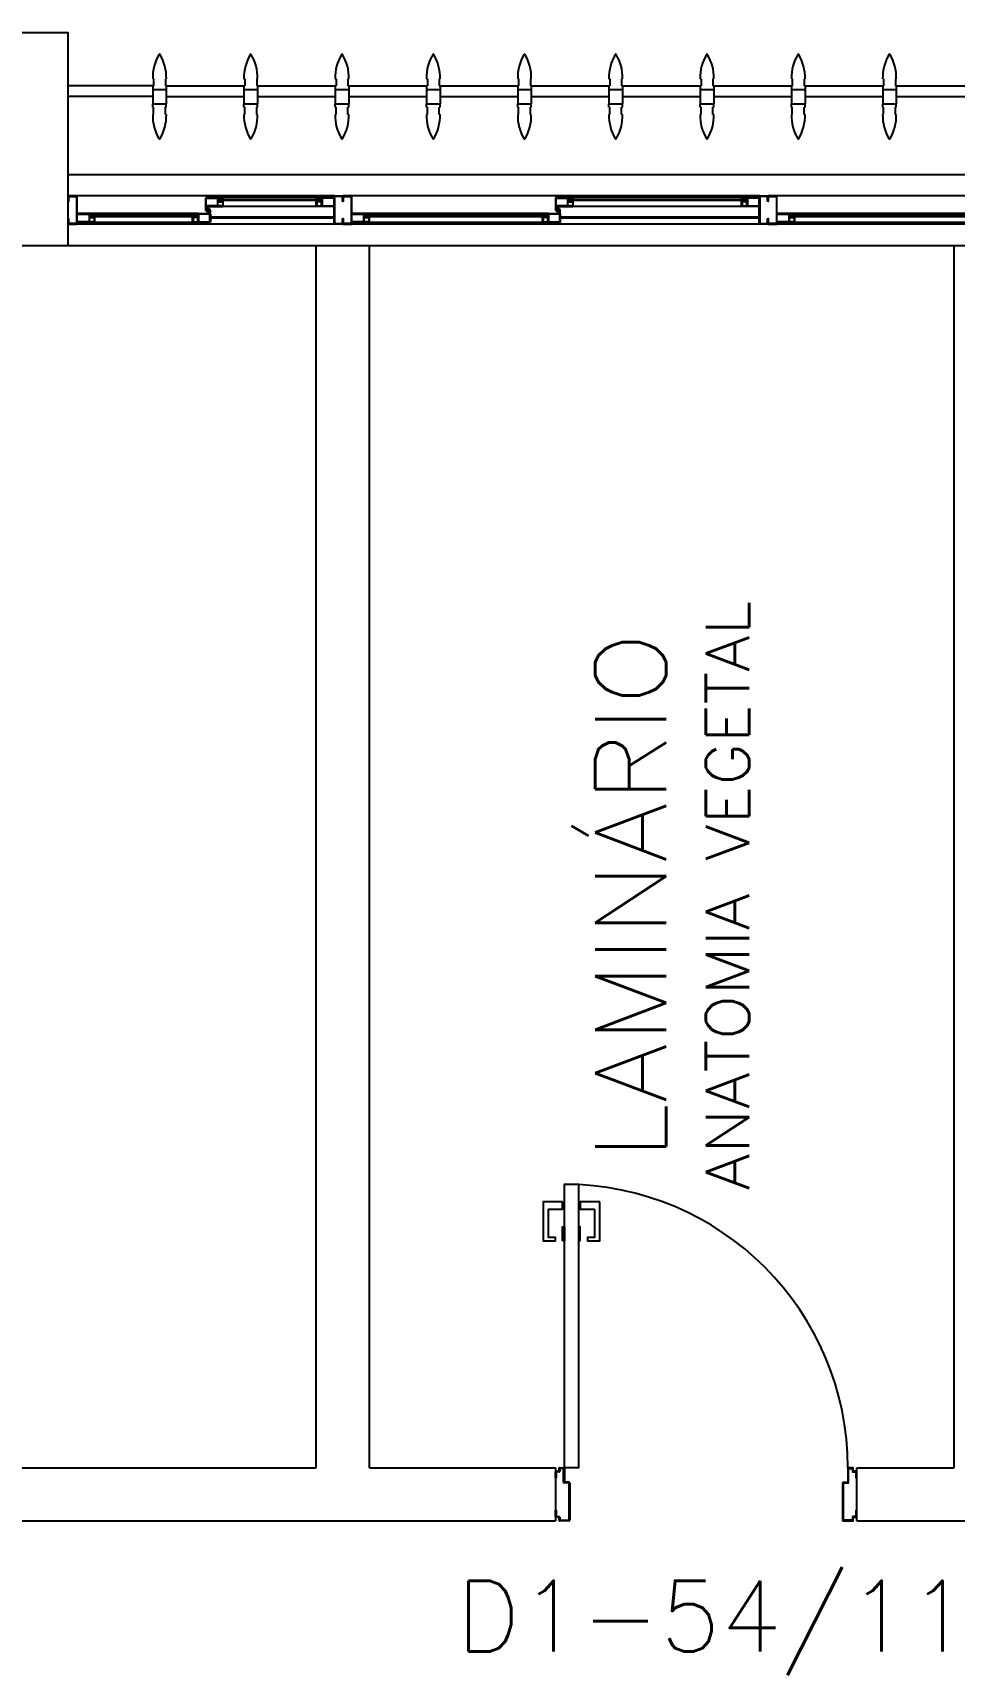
# Model space of a CAD drawing. Header units: millimetres. Extents: x 2801 to 3319, y 1187 to 1422.
# Drawn here: x 3106.275 to 3108.875, y 1263.364 to 1268 of the extents above; entities that cross this region are included whole.
import ezdxf

# ---------------------------------------------------------------- set-up
doc = ezdxf.new("R2010")
doc.units = ezdxf.units.MM
for name, color, linetype in [('AR-ALV', 2, 'Continuous'), ('AR-BRISES', 1, 'Continuous'), ('AR-ESQ', 1, 'Continuous'), ('AR-ESTC', 3, 'Continuous'), ('AR-PEITORIL', 1, 'Continuous'), ('AR-PORTA', 1, 'Continuous'), ('BR-PAINEL', 1, 'Continuous'), ('BR-SUPORTE', 1, 'Continuous'), ('DT-ESQ-BAGUETE-C', 2, 'Continuous'), ('DT-ESQ-BAGUETE-V', 1, 'Continuous'), ('DT-ESQ-CHAPA DOBRADA-V', 1, 'Continuous'), ('DT-ESQ-PERFIL CADEIRA-C', 2, 'Continuous'), ('DT-ESQ-PERFIL CADEIRA-V', 1, 'Continuous'), ('DT-ESQ-PERFIL U SIMPLES-C', 2, 'Continuous'), ('DT-ESQ-PERFIL U-C', 2, 'Continuous'), ('DT-ESQ-PERFIL U-V', 1, 'Continuous'), ('DT-ESQ-VIDRO-C', 2, 'Continuous'), ('ENDEREÇO', 2, 'Continuous'), ('maçaneta', 1, 'Continuous'), ('mov', 1, 'Continuous'), ('PM-PERFIL U-C', 2, 'Continuous'), ('pm1', 2, 'Continuous'), ('TEXTO', 2, 'Continuous')]:
    doc.layers.add(name, color=color, linetype=linetype)
doc.styles.add('S12', font='simplex.shx', dxfattribs={"width": 1.1, "height": 0.12})
doc.styles.add('S16', font='simplex.shx', dxfattribs={"width": 1.1, "height": 0.16})
doc.styles.add('UNB1-100', font='simplex.shx', dxfattribs={"height": 0.2})

# ---------------------------------------------------------------- blocks, each defined once
blk = doc.blocks.new('EF23-P')
at = {"layer": 'DT-ESQ-BAGUETE-C', "ltscale": 0.1}
for points in [[(3.1015, -0.08), (3.115, -0.08), (3.115, -0.0785), (3.102, -0.0785, -0.414214), (3.1015, -0.078), (3.1015, -0.067, -0.414214), (3.102, -0.0665), (3.115, -0.0665), (3.115, -0.065), (3.1015, -0.065, 0.414214), (3.1, -0.0665), (3.1, -0.0785, 0.414214)], [(3.81, -0.08), (3.7965, -0.08), (3.7965, -0.0785), (3.8095, -0.0785, 0.414214), (3.81, -0.078), (3.81, -0.067, 0.414214), (3.8095, -0.0665), (3.7965, -0.0665), (3.7965, -0.065), (3.81, -0.065, -0.414214), (3.8115, -0.0665), (3.8115, -0.0785, -0.414214)], [(4.3015, -0.08), (4.315, -0.08), (4.315, -0.0785), (4.302, -0.0785, -0.414214), (4.3015, -0.078), (4.3015, -0.067, -0.414214), (4.302, -0.0665), (4.315, -0.0665), (4.315, -0.065), (4.3015, -0.065, 0.414214), (4.3, -0.0665), (4.3, -0.0785, 0.414214)], [(4.7975, -0.08), (4.784, -0.08), (4.784, -0.0785), (4.797, -0.0785, 0.414214), (4.7975, -0.078), (4.7975, -0.067, 0.414214), (4.797, -0.0665), (4.784, -0.0665), (4.784, -0.065), (4.7975, -0.065, -0.414214), (4.799, -0.0665), (4.799, -0.0785, -0.414214)], [(5.0765, -0.08), (5.09, -0.08), (5.09, -0.0785), (5.077, -0.0785, -0.414214), (5.0765, -0.078), (5.0765, -0.067, -0.414214), (5.077, -0.0665), (5.09, -0.0665), (5.09, -0.065), (5.0765, -0.065, 0.414214), (5.075, -0.0665), (5.075, -0.0785, 0.414214)], [(3.2485, -0.125), (3.235, -0.125), (3.235, -0.1235), (3.248, -0.1235, 0.414214), (3.2485, -0.123), (3.2485, -0.112, 0.414214), (3.248, -0.1115), (3.235, -0.1115), (3.235, -0.11), (3.2485, -0.11, -0.414214), (3.25, -0.1115), (3.25, -0.1235, -0.414214)], [(3.7265, -0.125), (3.74, -0.125), (3.74, -0.1235), (3.727, -0.1235, -0.414214), (3.7265, -0.123), (3.7265, -0.112, -0.414214), (3.727, -0.1115), (3.74, -0.1115), (3.74, -0.11), (3.7265, -0.11, 0.414214), (3.725, -0.1115), (3.725, -0.1235, 0.414214)], [(4.4485, -0.125), (4.435, -0.125), (4.435, -0.1235), (4.448, -0.1235, 0.414214), (4.4485, -0.123), (4.4485, -0.112, 0.414214), (4.448, -0.1115), (4.435, -0.1115), (4.435, -0.11), (4.4485, -0.11, -0.414214), (4.45, -0.1115), (4.45, -0.1235, -0.414214)], [(4.714, -0.125), (4.7275, -0.125), (4.7275, -0.1235), (4.7145, -0.1235, -0.414214), (4.714, -0.123), (4.714, -0.112, -0.414214), (4.7145, -0.1115), (4.7275, -0.1115), (4.7275, -0.11), (4.714, -0.11, 0.414214), (4.7125, -0.1115), (4.7125, -0.1235, 0.414214)]]:
    blk.add_lwpolyline(points, format="xyb", close=True, dxfattribs=at)
at = {"layer": 'DT-ESQ-BAGUETE-V', "ltscale": 0.1}
for p, q in [((2.61, -0.065), (3.1015, -0.065)), ((3.81, -0.065), (4.3015, -0.065)), ((4.7975, -0.065), (5.0765, -0.065)), ((3.2485, -0.11), (3.7265, -0.11)), ((4.4485, -0.11), (4.714, -0.11))]:
    blk.add_line(p, q, dxfattribs=at)
at = {"layer": 'DT-ESQ-CHAPA DOBRADA-V', "ltscale": 0.1}
for p, q in [((3.2, -0.077), (3.7615, -0.077)), ((3.2, -0.08), (3.7615, -0.08)), ((4.4, -0.077), (4.749, -0.077)), ((4.4, -0.08), (4.749, -0.08))]:
    blk.add_line(p, q, dxfattribs=at)
at = {"layer": 'DT-ESQ-PERFIL CADEIRA-C', "ltscale": 0.1}
for p, q in [((3.15, -0.0885), (3.1015, -0.0885)), ((3.7635, -0.0885), (3.81, -0.0885)), ((4.35, -0.0885), (4.3015, -0.0885)), ((4.751, -0.0885), (4.7975, -0.0885)), ((5.125, -0.0885), (5.0765, -0.0885)), ((3.2, -0.1335), (3.2485, -0.1335)), ((3.773, -0.1335), (3.7265, -0.1335)), ((4.4, -0.1335), (4.4485, -0.1335)), ((4.7605, -0.1335), (4.714, -0.1335))]:
    blk.add_line(p, q, dxfattribs=at)
for points in [[(3.1015, -0.09), (3.15, -0.09), (3.15, -0.0885), (3.115, -0.0885, 0.198912), (3.1161, -0.0881, 0.198913), (3.1165, -0.087), (3.1165, -0.067, -0.414214), (3.117, -0.0665), (3.15, -0.0665), (3.15, -0.065), (3.1165, -0.065, 0.414214), (3.115, -0.0665), (3.115, -0.0785), (3.115, -0.08), (3.115, -0.087), (3.1015, -0.087, 1)], [(3.81, -0.087, -1), (3.81, -0.09), (3.7635, -0.09, -0.414214), (3.7615, -0.088), (3.7615, -0.067, -0.414214), (3.7635, -0.065), (3.795, -0.065, -0.414214), (3.7965, -0.0665), (3.7965, -0.087)], [(3.7965, -0.0885, -0.198913), (3.7954, -0.0881, -0.198913), (3.795, -0.087), (3.795, -0.067, 0.414214), (3.7945, -0.0665), (3.7635, -0.0665, 0.414214), (3.763, -0.067), (3.763, -0.088, 0.414214), (3.7635, -0.0885)], [(4.3015, -0.09), (4.35, -0.09), (4.35, -0.0885), (4.315, -0.0885, 0.198912), (4.3161, -0.0881, 0.198913), (4.3165, -0.087), (4.3165, -0.067, -0.414214), (4.317, -0.0665), (4.35, -0.0665), (4.35, -0.065), (4.3165, -0.065, 0.414214), (4.315, -0.0665), (4.315, -0.0785), (4.315, -0.08), (4.315, -0.087), (4.3015, -0.087, 1)], [(4.7975, -0.087, -1), (4.7975, -0.09), (4.751, -0.09, -0.414214), (4.749, -0.088), (4.749, -0.067, -0.414214), (4.751, -0.065), (4.7825, -0.065, -0.414214), (4.784, -0.0665), (4.784, -0.087)], [(4.784, -0.0885, -0.198913), (4.7829, -0.0881, -0.198913), (4.7825, -0.087), (4.7825, -0.067, 0.414214), (4.782, -0.0665), (4.751, -0.0665, 0.414214), (4.7505, -0.067), (4.7505, -0.088, 0.414214), (4.751, -0.0885)], [(5.0765, -0.09), (5.125, -0.09), (5.125, -0.0885), (5.09, -0.0885, 0.198912), (5.0911, -0.0881, 0.198913), (5.0915, -0.087), (5.0915, -0.067, -0.414214), (5.092, -0.0665), (5.125, -0.0665), (5.125, -0.065), (5.0915, -0.065, 0.414214), (5.09, -0.0665), (5.09, -0.0785), (5.09, -0.08), (5.09, -0.087), (5.0765, -0.087, 1)], [(3.2485, -0.135), (3.2, -0.135), (3.2, -0.1335), (3.235, -0.1335, -0.198912), (3.2339, -0.1331, -0.198913), (3.2335, -0.132), (3.2335, -0.112, 0.414214), (3.233, -0.1115), (3.2, -0.1115), (3.2, -0.11), (3.2335, -0.11, -0.414214), (3.235, -0.1115), (3.235, -0.1235), (3.235, -0.125), (3.235, -0.132), (3.2485, -0.132, -1)], [(3.7265, -0.132, 1), (3.7265, -0.135), (3.773, -0.135, 0.414214), (3.775, -0.133), (3.775, -0.112, 0.414214), (3.773, -0.11), (3.7415, -0.11, 0.414214), (3.74, -0.1115), (3.74, -0.132)], [(3.74, -0.1335, 0.198913), (3.7411, -0.1331, 0.198913), (3.7415, -0.132), (3.7415, -0.112, -0.414214), (3.742, -0.1115), (3.773, -0.1115, -0.414214), (3.7735, -0.112), (3.7735, -0.133, -0.414214), (3.773, -0.1335)], [(4.4485, -0.135), (4.4, -0.135), (4.4, -0.1335), (4.435, -0.1335, -0.198912), (4.4339, -0.1331, -0.198913), (4.4335, -0.132), (4.4335, -0.112, 0.414214), (4.433, -0.1115), (4.4, -0.1115), (4.4, -0.11), (4.4335, -0.11, -0.414214), (4.435, -0.1115), (4.435, -0.1235), (4.435, -0.125), (4.435, -0.132), (4.4485, -0.132, -1)], [(4.714, -0.132, 1), (4.714, -0.135), (4.7605, -0.135, 0.414214), (4.7625, -0.133), (4.7625, -0.112, 0.414214), (4.7605, -0.11), (4.729, -0.11, 0.414214), (4.7275, -0.1115), (4.7275, -0.132)], [(4.7275, -0.1335, 0.198913), (4.7286, -0.1331, 0.198913), (4.729, -0.132), (4.729, -0.112, -0.414214), (4.7295, -0.1115), (4.7605, -0.1115, -0.414214), (4.761, -0.112), (4.761, -0.133, -0.414214), (4.7605, -0.1335)]]:
    blk.add_lwpolyline(points, format="xyb", close=True, dxfattribs=at)
at = {"layer": 'DT-ESQ-PERFIL CADEIRA-V', "ltscale": 0.1}
for p, q in [((2.595, -0.09), (3.1015, -0.09)), ((3.795, -0.09), (4.3015, -0.09)), ((4.7825, -0.09), (5.0765, -0.09)), ((3.2485, -0.135), (3.7265, -0.135)), ((4.4485, -0.135), (4.714, -0.135))]:
    blk.add_line(p, q, dxfattribs=at)
at = {"layer": 'DT-ESQ-PERFIL U SIMPLES-C', "ltscale": 0.1}
for points in [[(3.7635, -0.102), (3.7715, -0.102), (3.7715, -0.1005), (3.7635, -0.1005, -0.414214), (3.763, -0.1), (3.763, -0.092, -0.414214), (3.7635, -0.0915), (3.7715, -0.0915), (3.7715, -0.09), (3.7635, -0.09, 0.414214), (3.7615, -0.092), (3.7615, -0.1, 0.414214)], [(4.751, -0.102), (4.759, -0.102), (4.759, -0.1005), (4.751, -0.1005, -0.414214), (4.7505, -0.1), (4.7505, -0.092, -0.414214), (4.751, -0.0915), (4.759, -0.0915), (4.759, -0.09), (4.751, -0.09, 0.414214), (4.749, -0.092), (4.749, -0.1, 0.414214)], [(3.773, -0.098), (3.765, -0.098), (3.765, -0.0995), (3.773, -0.0995, -0.414214), (3.7735, -0.1), (3.7735, -0.108, -0.414214), (3.773, -0.1085), (3.765, -0.1085), (3.765, -0.11), (3.773, -0.11, 0.414214), (3.775, -0.108), (3.775, -0.1, 0.414214)], [(4.7605, -0.098), (4.7525, -0.098), (4.7525, -0.0995), (4.7605, -0.0995, -0.414214), (4.761, -0.1), (4.761, -0.108, -0.414214), (4.7605, -0.1085), (4.7525, -0.1085), (4.7525, -0.11), (4.7605, -0.11, 0.414214), (4.7625, -0.108), (4.7625, -0.1, 0.414214)]]:
    blk.add_lwpolyline(points, format="xyb", close=True, dxfattribs=at)
at = {"layer": 'DT-ESQ-PERFIL U-C', "ltscale": 0.1}
for points in [[(3.175, -0.0615, 0.414214), (3.1735, -0.06), (3.1515, -0.06, 0.414214), (3.15, -0.0615), (3.15, -0.1385, 0.414214), (3.1515, -0.14), (3.1735, -0.14, 0.414214), (3.175, -0.1385), (3.175, -0.125), (3.1735, -0.125), (3.1735, -0.138, -0.414214), (3.173, -0.1385), (3.152, -0.1385, -0.414214), (3.1515, -0.138), (3.1515, -0.062, -0.414214), (3.152, -0.0615), (3.173, -0.0615, -0.414214), (3.1735, -0.062), (3.1735, -0.075), (3.175, -0.075)], [(3.175, -0.0615, -0.414214), (3.1765, -0.06), (3.1985, -0.06, -0.414214), (3.2, -0.0615), (3.2, -0.1385, -0.414214), (3.1985, -0.14), (3.1765, -0.14, -0.414214), (3.175, -0.1385), (3.175, -0.125), (3.1765, -0.125), (3.1765, -0.138, 0.414214), (3.177, -0.1385), (3.198, -0.1385, 0.414214), (3.1985, -0.138), (3.1985, -0.062, 0.414214), (3.198, -0.0615), (3.177, -0.0615, 0.414214), (3.1765, -0.062), (3.1765, -0.075), (3.175, -0.075)], [(4.375, -0.0615, 0.414214), (4.3735, -0.06), (4.3515, -0.06, 0.414214), (4.35, -0.0615), (4.35, -0.1385, 0.414214), (4.3515, -0.14), (4.3735, -0.14, 0.414214), (4.375, -0.1385), (4.375, -0.125), (4.3735, -0.125), (4.3735, -0.138, -0.414214), (4.373, -0.1385), (4.352, -0.1385, -0.414214), (4.3515, -0.138), (4.3515, -0.062, -0.414214), (4.352, -0.0615), (4.373, -0.0615, -0.414214), (4.3735, -0.062), (4.3735, -0.075), (4.375, -0.075)], [(4.375, -0.0615, -0.414214), (4.3765, -0.06), (4.3985, -0.06, -0.414214), (4.4, -0.0615), (4.4, -0.1385, -0.414214), (4.3985, -0.14), (4.3765, -0.14, -0.414214), (4.375, -0.1385), (4.375, -0.125), (4.3765, -0.125), (4.3765, -0.138, 0.414214), (4.377, -0.1385), (4.398, -0.1385, 0.414214), (4.3985, -0.138), (4.3985, -0.062, 0.414214), (4.398, -0.0615), (4.377, -0.0615, 0.414214), (4.3765, -0.062), (4.3765, -0.075), (4.375, -0.075)], [(5.15, -0.0615, 0.414214), (5.1485, -0.06), (5.1265, -0.06, 0.414214), (5.125, -0.0615), (5.125, -0.1385, 0.414214), (5.1265, -0.14), (5.1485, -0.14, 0.414214), (5.15, -0.1385), (5.15, -0.125), (5.1485, -0.125), (5.1485, -0.138, -0.414214), (5.148, -0.1385), (5.127, -0.1385, -0.414214), (5.1265, -0.138), (5.1265, -0.062, -0.414214), (5.127, -0.0615), (5.148, -0.0615, -0.414214), (5.1485, -0.062), (5.1485, -0.075), (5.15, -0.075)]]:
    blk.add_lwpolyline(points, format="xyb", close=True, dxfattribs=at)
at = {"layer": 'DT-ESQ-PERFIL U-V', "ltscale": 0.1}
for p, q in [((1.9985, -0.06), (3.1515, -0.06)), ((3.1985, -0.06), (4.3515, -0.06)), ((4.3985, -0.06), (5.1265, -0.06)), ((1.9985, -0.14), (3.1515, -0.14)), ((3.1985, -0.14), (4.3515, -0.14)), ((4.3985, -0.14), (5.1265, -0.14))]:
    blk.add_line(p, q, dxfattribs=at)
at = {"layer": 'DT-ESQ-VIDRO-C', "ltscale": 0.1}
for points in [[(3.1125, -0.085), (3.1125, -0.082), (2.599, -0.082), (2.599, -0.085)], [(4.3125, -0.085), (4.3125, -0.082), (3.799, -0.082), (3.799, -0.085)], [(5.0875, -0.085), (5.0875, -0.082), (4.7865, -0.082), (4.7865, -0.085)], [(3.238, -0.13), (3.238, -0.127), (3.737, -0.127), (3.737, -0.13)], [(4.438, -0.13), (4.438, -0.127), (4.7245, -0.127), (4.7245, -0.13)]]:
    blk.add_lwpolyline(points, close=True, dxfattribs=at)
blk = doc.blocks.new('BR-MODULO8')
at = {"layer": 'BR-PAINEL'}
for p, q in [((-4.9117, 0.27), (-4.9092, 0.27)), ((-4.9117, 0.25), (-4.9117, 0.24)), ((-4.9117, 0.25), (-4.9092, 0.25)), ((-4.9117, 0.24), (-4.8733, 0.24)), ((-4.9117, 0.24), (-4.9117, 0.2)), ((-4.9092, 0.27), (-4.9092, 0.25)), ((-4.8758, 0.27), (-4.8758, 0.25)), ((-4.8733, 0.27), (-4.8758, 0.27)), ((-4.8733, 0.25), (-4.8758, 0.25)), ((-4.8733, 0.25), (-4.8733, 0.24)), ((-4.8733, 0.24), (-4.8733, 0.2)), ((-4.6542, 0.27), (-4.6517, 0.27)), ((-4.6542, 0.25), (-4.6542, 0.24)), ((-4.6542, 0.25), (-4.6517, 0.25)), ((-4.6542, 0.24), (-4.6158, 0.24)), ((-4.6542, 0.24), (-4.6542, 0.2)), ((-4.6517, 0.27), (-4.6517, 0.25)), ((-4.6183, 0.27), (-4.6183, 0.25)), ((-4.6158, 0.27), (-4.6183, 0.27)), ((-4.6158, 0.25), (-4.6183, 0.25)), ((-4.6158, 0.25), (-4.6158, 0.24)), ((-4.6158, 0.24), (-4.6158, 0.2)), ((-4.3967, 0.27), (-4.3942, 0.27)), ((-4.3967, 0.25), (-4.3967, 0.24)), ((-4.3967, 0.25), (-4.3942, 0.25)), ((-4.3967, 0.24), (-4.3583, 0.24)), ((-4.3967, 0.24), (-4.3967, 0.2)), ((-4.3942, 0.27), (-4.3942, 0.25)), ((-4.3608, 0.27), (-4.3608, 0.25)), ((-4.3583, 0.27), (-4.3608, 0.27)), ((-4.3583, 0.25), (-4.3608, 0.25)), ((-4.3583, 0.25), (-4.3583, 0.24)), ((-4.3583, 0.24), (-4.3583, 0.2)), ((-4.1392, 0.27), (-4.1367, 0.27)), ((-4.1392, 0.25), (-4.1392, 0.24)), ((-4.1392, 0.25), (-4.1367, 0.25)), ((-4.1392, 0.24), (-4.1008, 0.24)), ((-4.1392, 0.24), (-4.1392, 0.2)), ((-4.1367, 0.27), (-4.1367, 0.25)), ((-4.1033, 0.27), (-4.1033, 0.25)), ((-4.1008, 0.27), (-4.1033, 0.27)), ((-4.1008, 0.25), (-4.1033, 0.25)), ((-4.1008, 0.25), (-4.1008, 0.24)), ((-4.1008, 0.24), (-4.1008, 0.2)), ((-3.8817, 0.27), (-3.8792, 0.27)), ((-3.8817, 0.25), (-3.8817, 0.24)), ((-3.8817, 0.25), (-3.8792, 0.25)), ((-3.8817, 0.24), (-3.8433, 0.24)), ((-3.8817, 0.24), (-3.8817, 0.2)), ((-3.8792, 0.27), (-3.8792, 0.25)), ((-3.8458, 0.27), (-3.8458, 0.25)), ((-3.8433, 0.27), (-3.8458, 0.27)), ((-3.8433, 0.25), (-3.8458, 0.25)), ((-3.8433, 0.25), (-3.8433, 0.24)), ((-3.8433, 0.24), (-3.8433, 0.2)), ((-3.6242, 0.27), (-3.6217, 0.27)), ((-3.6242, 0.25), (-3.6242, 0.24)), ((-3.6242, 0.25), (-3.6217, 0.25)), ((-3.6242, 0.24), (-3.5858, 0.24)), ((-3.6242, 0.24), (-3.6242, 0.2)), ((-3.6217, 0.27), (-3.6217, 0.25)), ((-3.5883, 0.27), (-3.5883, 0.25)), ((-3.5858, 0.27), (-3.5883, 0.27)), ((-3.5858, 0.25), (-3.5883, 0.25)), ((-3.5858, 0.25), (-3.5858, 0.24)), ((-3.5858, 0.24), (-3.5858, 0.2)), ((-3.3667, 0.27), (-3.3642, 0.27)), ((-3.3667, 0.25), (-3.3667, 0.24)), ((-3.3667, 0.25), (-3.3642, 0.25)), ((-3.3667, 0.24), (-3.3283, 0.24)), ((-3.3667, 0.24), (-3.3667, 0.2)), ((-3.3642, 0.27), (-3.3642, 0.25)), ((-3.3308, 0.27), (-3.3308, 0.25)), ((-3.3283, 0.27), (-3.3308, 0.27)), ((-3.3283, 0.25), (-3.3308, 0.25)), ((-3.3283, 0.25), (-3.3283, 0.24)), ((-3.3283, 0.24), (-3.3283, 0.2)), ((-3.1092, 0.27), (-3.1067, 0.27)), ((-3.1092, 0.25), (-3.1092, 0.24)), ((-3.1092, 0.25), (-3.1067, 0.25)), ((-3.1092, 0.24), (-3.0708, 0.24)), ((-3.1092, 0.24), (-3.1092, 0.2)), ((-3.1067, 0.27), (-3.1067, 0.25)), ((-3.0733, 0.27), (-3.0733, 0.25)), ((-3.0708, 0.27), (-3.0733, 0.27)), ((-3.0708, 0.25), (-3.0733, 0.25)), ((-3.0708, 0.25), (-3.0708, 0.24)), ((-3.0708, 0.24), (-3.0708, 0.2)), ((-2.8517, 0.27), (-2.8492, 0.27)), ((-2.8517, 0.25), (-2.8517, 0.24)), ((-2.8517, 0.25), (-2.8492, 0.25)), ((-2.8517, 0.24), (-2.8133, 0.24)), ((-2.8517, 0.24), (-2.8517, 0.2)), ((-2.8492, 0.27), (-2.8492, 0.25)), ((-2.8158, 0.27), (-2.8158, 0.25)), ((-2.8133, 0.27), (-2.8158, 0.27)), ((-2.8133, 0.25), (-2.8158, 0.25)), ((-2.8133, 0.25), (-2.8133, 0.24)), ((-2.8133, 0.24), (-2.8133, 0.2)), ((-4.9117, 0.2), (-4.8733, 0.2)), ((-4.9117, 0.19), (-4.9117, 0.2)), ((-4.9117, 0.19), (-4.9092, 0.19)), ((-4.9092, 0.17), (-4.9092, 0.19)), ((-4.8733, 0.19), (-4.8758, 0.19)), ((-4.8758, 0.17), (-4.8758, 0.19)), ((-4.8733, 0.19), (-4.8733, 0.2)), ((-4.6542, 0.2), (-4.6158, 0.2)), ((-4.6542, 0.19), (-4.6542, 0.2)), ((-4.6542, 0.19), (-4.6517, 0.19)), ((-4.6517, 0.17), (-4.6517, 0.19)), ((-4.6158, 0.19), (-4.6183, 0.19)), ((-4.6183, 0.17), (-4.6183, 0.19)), ((-4.6158, 0.19), (-4.6158, 0.2)), ((-4.3967, 0.2), (-4.3583, 0.2)), ((-4.3967, 0.19), (-4.3967, 0.2)), ((-4.3967, 0.19), (-4.3942, 0.19)), ((-4.3942, 0.17), (-4.3942, 0.19)), ((-4.3583, 0.19), (-4.3608, 0.19)), ((-4.3608, 0.17), (-4.3608, 0.19)), ((-4.3583, 0.19), (-4.3583, 0.2)), ((-4.1392, 0.2), (-4.1008, 0.2)), ((-4.1392, 0.19), (-4.1392, 0.2)), ((-4.1392, 0.19), (-4.1367, 0.19)), ((-4.1367, 0.17), (-4.1367, 0.19)), ((-4.1008, 0.19), (-4.1033, 0.19)), ((-4.1033, 0.17), (-4.1033, 0.19)), ((-4.1008, 0.19), (-4.1008, 0.2)), ((-3.8817, 0.2), (-3.8433, 0.2)), ((-3.8817, 0.19), (-3.8817, 0.2)), ((-3.8817, 0.19), (-3.8792, 0.19)), ((-3.8792, 0.17), (-3.8792, 0.19)), ((-3.8433, 0.19), (-3.8458, 0.19)), ((-3.8458, 0.17), (-3.8458, 0.19)), ((-3.8433, 0.19), (-3.8433, 0.2)), ((-3.6242, 0.2), (-3.5858, 0.2)), ((-3.6242, 0.19), (-3.6242, 0.2)), ((-3.6242, 0.19), (-3.6217, 0.19)), ((-3.6217, 0.17), (-3.6217, 0.19)), ((-3.5858, 0.19), (-3.5883, 0.19)), ((-3.5883, 0.17), (-3.5883, 0.19)), ((-3.5858, 0.19), (-3.5858, 0.2)), ((-3.3667, 0.2), (-3.3283, 0.2)), ((-3.3667, 0.19), (-3.3667, 0.2)), ((-3.3667, 0.19), (-3.3642, 0.19)), ((-3.3642, 0.17), (-3.3642, 0.19)), ((-3.3283, 0.19), (-3.3308, 0.19)), ((-3.3308, 0.17), (-3.3308, 0.19)), ((-3.3283, 0.19), (-3.3283, 0.2)), ((-3.1092, 0.2), (-3.0708, 0.2)), ((-3.1092, 0.19), (-3.1092, 0.2)), ((-3.1092, 0.19), (-3.1067, 0.19)), ((-3.1067, 0.17), (-3.1067, 0.19)), ((-3.0708, 0.19), (-3.0733, 0.19)), ((-3.0733, 0.17), (-3.0733, 0.19)), ((-3.0708, 0.19), (-3.0708, 0.2)), ((-2.8517, 0.2), (-2.8133, 0.2)), ((-2.8517, 0.19), (-2.8517, 0.2)), ((-2.8517, 0.19), (-2.8492, 0.19)), ((-2.8492, 0.17), (-2.8492, 0.19)), ((-2.8133, 0.19), (-2.8158, 0.19)), ((-2.8158, 0.17), (-2.8158, 0.19)), ((-2.8133, 0.19), (-2.8133, 0.2)), ((-4.9117, 0.17), (-4.9092, 0.17)), ((-4.8733, 0.17), (-4.8758, 0.17)), ((-4.6542, 0.17), (-4.6517, 0.17)), ((-4.6158, 0.17), (-4.6183, 0.17)), ((-4.3967, 0.17), (-4.3942, 0.17)), ((-4.3583, 0.17), (-4.3608, 0.17)), ((-4.1392, 0.17), (-4.1367, 0.17)), ((-4.1008, 0.17), (-4.1033, 0.17)), ((-3.8817, 0.17), (-3.8792, 0.17)), ((-3.8433, 0.17), (-3.8458, 0.17)), ((-3.6242, 0.17), (-3.6217, 0.17)), ((-3.5858, 0.17), (-3.5883, 0.17)), ((-3.3667, 0.17), (-3.3642, 0.17)), ((-3.3283, 0.17), (-3.3308, 0.17)), ((-3.1092, 0.17), (-3.1067, 0.17)), ((-3.0708, 0.17), (-3.0733, 0.17)), ((-2.8517, 0.17), (-2.8492, 0.17)), ((-2.8133, 0.17), (-2.8158, 0.17))]:
    blk.add_line(p, q, dxfattribs=at)
for centre, radius, start, end in [((-4.7867, 0.2739), 0.1251, 148.4721, 181.772), ((-4.8925, 0.3387), 0.001, 37.1012, 142.8988), ((-4.9983, 0.2739), 0.1251, 358.228, 31.5279), ((-4.5292, 0.2739), 0.1251, 148.4721, 181.772), ((-4.635, 0.3387), 0.001, 37.1012, 142.8988), ((-4.7408, 0.2739), 0.1251, 358.228, 31.5279), ((-4.2717, 0.2739), 0.1251, 148.4721, 181.772), ((-4.3775, 0.3387), 0.001, 37.1012, 142.8988), ((-4.4833, 0.2739), 0.1251, 358.228, 31.5279), ((-4.0142, 0.2739), 0.1251, 148.4721, 181.772), ((-4.12, 0.3387), 0.001, 37.1012, 142.8988), ((-4.2258, 0.2739), 0.1251, 358.228, 31.5279), ((-3.7567, 0.2739), 0.1251, 148.4721, 181.772), ((-3.8625, 0.3387), 0.001, 37.1012, 142.8988), ((-3.9683, 0.2739), 0.1251, 358.228, 31.5279), ((-3.4992, 0.2739), 0.1251, 148.4721, 181.772), ((-3.605, 0.3387), 0.001, 37.1012, 142.8988), ((-3.7108, 0.2739), 0.1251, 358.228, 31.5279), ((-3.2417, 0.2739), 0.1251, 148.4721, 181.772), ((-3.3475, 0.3387), 0.001, 37.1012, 142.8988), ((-3.4533, 0.2739), 0.1251, 358.228, 31.5279), ((-2.9842, 0.2739), 0.1251, 148.4721, 181.772), ((-3.09, 0.3387), 0.001, 37.1012, 142.8988), ((-3.1958, 0.2739), 0.1251, 358.228, 31.5279), ((-2.7267, 0.2739), 0.1251, 148.4721, 181.772), ((-2.8325, 0.3387), 0.001, 37.1012, 142.8988), ((-2.9383, 0.2739), 0.1251, 358.228, 31.5279), ((-4.7867, 0.1661), 0.1251, 178.228, 211.5279), ((-4.9983, 0.1661), 0.1251, 328.4721, 1.772), ((-4.5292, 0.1661), 0.1251, 178.228, 211.5279), ((-4.7408, 0.1661), 0.1251, 328.4721, 1.772), ((-4.2717, 0.1661), 0.1251, 178.228, 211.5279), ((-4.4833, 0.1661), 0.1251, 328.4721, 1.772), ((-4.0142, 0.1661), 0.1251, 178.228, 211.5279), ((-4.2258, 0.1661), 0.1251, 328.4721, 1.772), ((-3.7567, 0.1661), 0.1251, 178.228, 211.5279), ((-3.9683, 0.1661), 0.1251, 328.4721, 1.772), ((-3.4992, 0.1661), 0.1251, 178.228, 211.5279), ((-3.7108, 0.1661), 0.1251, 328.4721, 1.772), ((-3.2417, 0.1661), 0.1251, 178.228, 211.5279), ((-3.4533, 0.1661), 0.1251, 328.4721, 1.772), ((-2.9842, 0.1661), 0.1251, 178.228, 211.5279), ((-3.1958, 0.1661), 0.1251, 328.4721, 1.772), ((-2.7267, 0.1661), 0.1251, 178.228, 211.5279), ((-2.9383, 0.1661), 0.1251, 328.4721, 1.772), ((-4.8925, 0.1013), 0.001, 217.1012, 322.8988), ((-4.635, 0.1013), 0.001, 217.1012, 322.8988), ((-4.3775, 0.1013), 0.001, 217.1012, 322.8988), ((-4.12, 0.1013), 0.001, 217.1012, 322.8988), ((-3.8625, 0.1013), 0.001, 217.1012, 322.8988), ((-3.605, 0.1013), 0.001, 217.1012, 322.8988), ((-3.3475, 0.1013), 0.001, 217.1012, 322.8988), ((-3.09, 0.1013), 0.001, 217.1012, 322.8988), ((-2.8325, 0.1013), 0.001, 217.1012, 322.8988)]:
    blk.add_arc(centre, radius, start, end, dxfattribs=at)
at = {"layer": 'BR-SUPORTE'}
for p, q in [((-4.9117, 0.25), (-5.15, 0.25)), ((-4.8733, 0.25), (-4.6517, 0.25)), ((-4.6158, 0.25), (-4.3942, 0.25)), ((-4.3583, 0.25), (-4.1367, 0.25)), ((-4.1008, 0.25), (-3.8792, 0.25)), ((-3.8433, 0.25), (-3.6217, 0.25)), ((-3.5858, 0.25), (-3.3642, 0.25)), ((-3.3283, 0.25), (-3.1067, 0.25)), ((-3.0708, 0.25), (-2.8492, 0.25)), ((-2.8133, 0.25), (-2.5917, 0.25)), ((-4.9117, 0.22), (-5.15, 0.22)), ((-4.8733, 0.22), (-4.6542, 0.22)), ((-4.6158, 0.22), (-4.3967, 0.22)), ((-4.3583, 0.22), (-4.1392, 0.22)), ((-4.1008, 0.22), (-3.8817, 0.22)), ((-3.8433, 0.22), (-3.6242, 0.22)), ((-3.5858, 0.22), (-3.3667, 0.22)), ((-3.3283, 0.22), (-3.1092, 0.22)), ((-3.0708, 0.22), (-2.8517, 0.22)), ((-2.8133, 0.22), (-2.5942, 0.22))]:
    blk.add_line(p, q, dxfattribs=at)
blk = doc.blocks.new('PM3')
at = {"layer": 'maçaneta'}
for points in [[(0.02, 0.825), (-0.035, 0.825), (-0.035, 0.715), (0, 0.715), (0, 0.725), (-0.02, 0.725), (-0.02, 0.8035, -0.414214), (-0.0185, 0.805), (0.02, 0.805)], [(0.125, 0.825), (0.07, 0.825), (0.07, 0.805), (0.1085, 0.805, -0.414214), (0.11, 0.8035), (0.11, 0.725), (0.09, 0.725), (0.09, 0.715), (0.125, 0.715)]]:
    blk.add_lwpolyline(points, format="xyb", close=True, dxfattribs=at)
for points in [[(0.02, 0.715), (0.02, 0.755), (0.025, 0.755), (0.025, 0.715)], [(0.07, 0.715), (0.07, 0.755), (0.065, 0.755), (0.065, 0.715)]]:
    blk.add_lwpolyline(points, close=True, dxfattribs=at)
at = {"layer": 'mov'}
blk.add_arc((0.025, 0.075), 0.8, 0, 90, dxfattribs=at)
at = {"layer": 'PM-PERFIL U-C'}
for p, q in [((0, 0.045), (0, 0.0635)), ((0.0015, 0.065), (0.01, 0.065)), ((0.002, 0.063), (0.002, 0.045)), ((0.0105, 0.063), (0.002, 0.063)), ((0.01, 0.065), (0.01, 0.0735)), ((0.0115, 0.075), (0.0235, 0.075)), ((0.012, 0.073), (0.012, 0.0645)), ((0.023, 0.073), (0.012, 0.073)), ((0.023, 0.0335), (0.023, 0.073)), ((0.025, 0.0735), (0.025, 0.034)), ((0.825, 0.0735), (0.825, 0.034)), ((0.8385, 0.075), (0.8265, 0.075)), ((0.827, 0.073), (0.838, 0.073)), ((0.827, 0.0335), (0.827, 0.073)), ((0.838, 0.073), (0.838, 0.0645)), ((0.8395, 0.063), (0.848, 0.063)), ((0.84, 0.065), (0.84, 0.0735)), ((0.8485, 0.065), (0.84, 0.065)), ((0.848, 0.063), (0.848, 0.045)), ((0.85, 0.045), (0.85, 0.0635)), ((0.002, 0.045), (0, 0.045)), ((0.038, 0.032), (0.0245, 0.032)), ((0.0385, 0.034), (0.025, 0.034)), ((0.038, 0.032), (0.038, -0.073)), ((0.04, 0.0325), (0.04, -0.0735)), ((0.81, 0.0325), (0.81, -0.0735)), ((0.8115, 0.034), (0.825, 0.034)), ((0.812, 0.032), (0.8255, 0.032)), ((0.812, 0.032), (0.812, -0.073)), ((0.848, 0.045), (0.85, 0.045)), ((0, -0.045), (0.002, -0.045)), ((0, -0.0635), (0, -0.045)), ((0.002, -0.045), (0.002, -0.063)), ((0.85, -0.045), (0.848, -0.045)), ((0.848, -0.045), (0.848, -0.063)), ((0.85, -0.0635), (0.85, -0.045)), ((0.01, -0.065), (0.0015, -0.065)), ((0.002, -0.063), (0.0105, -0.063)), ((0.01, -0.0735), (0.01, -0.065)), ((0.0385, -0.075), (0.0115, -0.075)), ((0.012, -0.0645), (0.012, -0.073)), ((0.012, -0.073), (0.038, -0.073)), ((0.8115, -0.075), (0.8385, -0.075)), ((0.838, -0.073), (0.812, -0.073)), ((0.838, -0.0645), (0.838, -0.073)), ((0.848, -0.063), (0.8395, -0.063)), ((0.84, -0.0735), (0.84, -0.065)), ((0.84, -0.065), (0.8485, -0.065))]:
    blk.add_line(p, q, dxfattribs=at)
for centre, start, end in [((0.0015, 0.0635), 90, 180), ((0.0115, 0.0735), 90, 180), ((0.0105, 0.0645), 270, 0), ((0.0235, 0.0735), 360, 90), ((0.8265, 0.0735), 90, 180), ((0.8395, 0.0645), 180, 270), ((0.8385, 0.0735), 0, 90), ((0.8485, 0.0635), 0, 90), ((0.0245, 0.0335), 180, 270), ((0.0385, 0.0325), 0, 90), ((0.8115, 0.0325), 90, 180), ((0.8255, 0.0335), 270, 0), ((0.0015, -0.0635), 180, 270), ((0.0115, -0.0735), 180, 270), ((0.0105, -0.0645), 0, 90), ((0.0385, -0.0735), 269.9386, 0), ((0.8115, -0.0735), 180, 270.0614), ((0.8395, -0.0645), 90, 180), ((0.8385, -0.0735), 270, 0), ((0.8485, -0.0635), 270, 0)]:
    blk.add_arc(centre, 0.0015, start, end, dxfattribs=at)
at = {"layer": 'pm1'}
blk.add_lwpolyline([(0.065, 0.875), (0.065, 0.075), (0.025, 0.075), (0.025, 0.875)], close=True, dxfattribs=at)

msp = doc.modelspace()

# ---------------------------------------------------------------- linework, layer by layer
at = {"layer": 'AR-ALV'}
for p, q in [((3107.0749, 1263.9498), (3107.0749, 1267.3998)), ((3107.0749, 1267.3998), (3107.2249, 1267.3998)), ((3107.2249, 1263.9498), (3107.2249, 1267.3998)), ((3108.8749, 1263.9498), (3108.8749, 1267.3998)), ((3105.1749, 1263.9498), (3107.0749, 1263.9498)), ((3107.2249, 1263.9498), (3107.7499, 1263.9498)), ((3107.7499, 1263.9498), (3107.7499, 1263.7998)), ((3108.5999, 1263.7998), (3108.5999, 1263.9498)), ((3108.5999, 1263.9498), (3108.8749, 1263.9498)), ((3105.1749, 1263.7998), (3107.7499, 1263.7998)), ((3108.5999, 1263.7998), (3110.6749, 1263.7998))]:
    msp.add_line(p, q, dxfattribs=at)
at = {"layer": 'AR-ESTC'}
msp.add_lwpolyline([(3106.1749, 1267.3998), (3106.3749, 1267.3998), (3106.3749, 1267.9998), (3106.1749, 1267.9998)], close=True, dxfattribs=at)
at = {"layer": 'AR-PEITORIL'}
for p, q in [((3106.3749, 1267.5998), (3111.5249, 1267.5998)), ((3106.3749, 1267.3998), (3111.5249, 1267.3998))]:
    msp.add_line(p, q, dxfattribs=at)

# ---------------------------------------------------------------- block references
at = {"layer": 'AR-BRISES'}
msp.add_blockref('BR-MODULO8', (3111.5249, 1267.5998), dxfattribs=at)
at = {"layer": 'AR-ESQ', "rotation": 180}
msp.add_blockref('EF23-P', (3111.5249, 1267.3998), dxfattribs=at)
at = {"layer": 'AR-PORTA'}
msp.add_blockref('PM3', (3107.7499, 1263.8748), dxfattribs=at)

# ---------------------------------------------------------------- texts
at = {"layer": 'ENDEREÇO', "style": 'UNB1-100'}
msp.add_text('D1-54/11', height=0.2, dxfattribs=at).set_placement((3107.4703, 1263.4309))
at = {"layer": 'TEXTO', "width": 1.1}
for s, height, style, p in [('ANATOMIA VEGETAL', 0.121727, 'S12', (3108.2962, 1264.7327)), ('LAMINÁRIO', 0.2, 'S16', (3108.0621, 1264.8184))]:
    msp.add_text(s, height=height, rotation=90, dxfattribs=dict(at, style=style)).set_placement(p)

doc.saveas('drawing.dxf')
